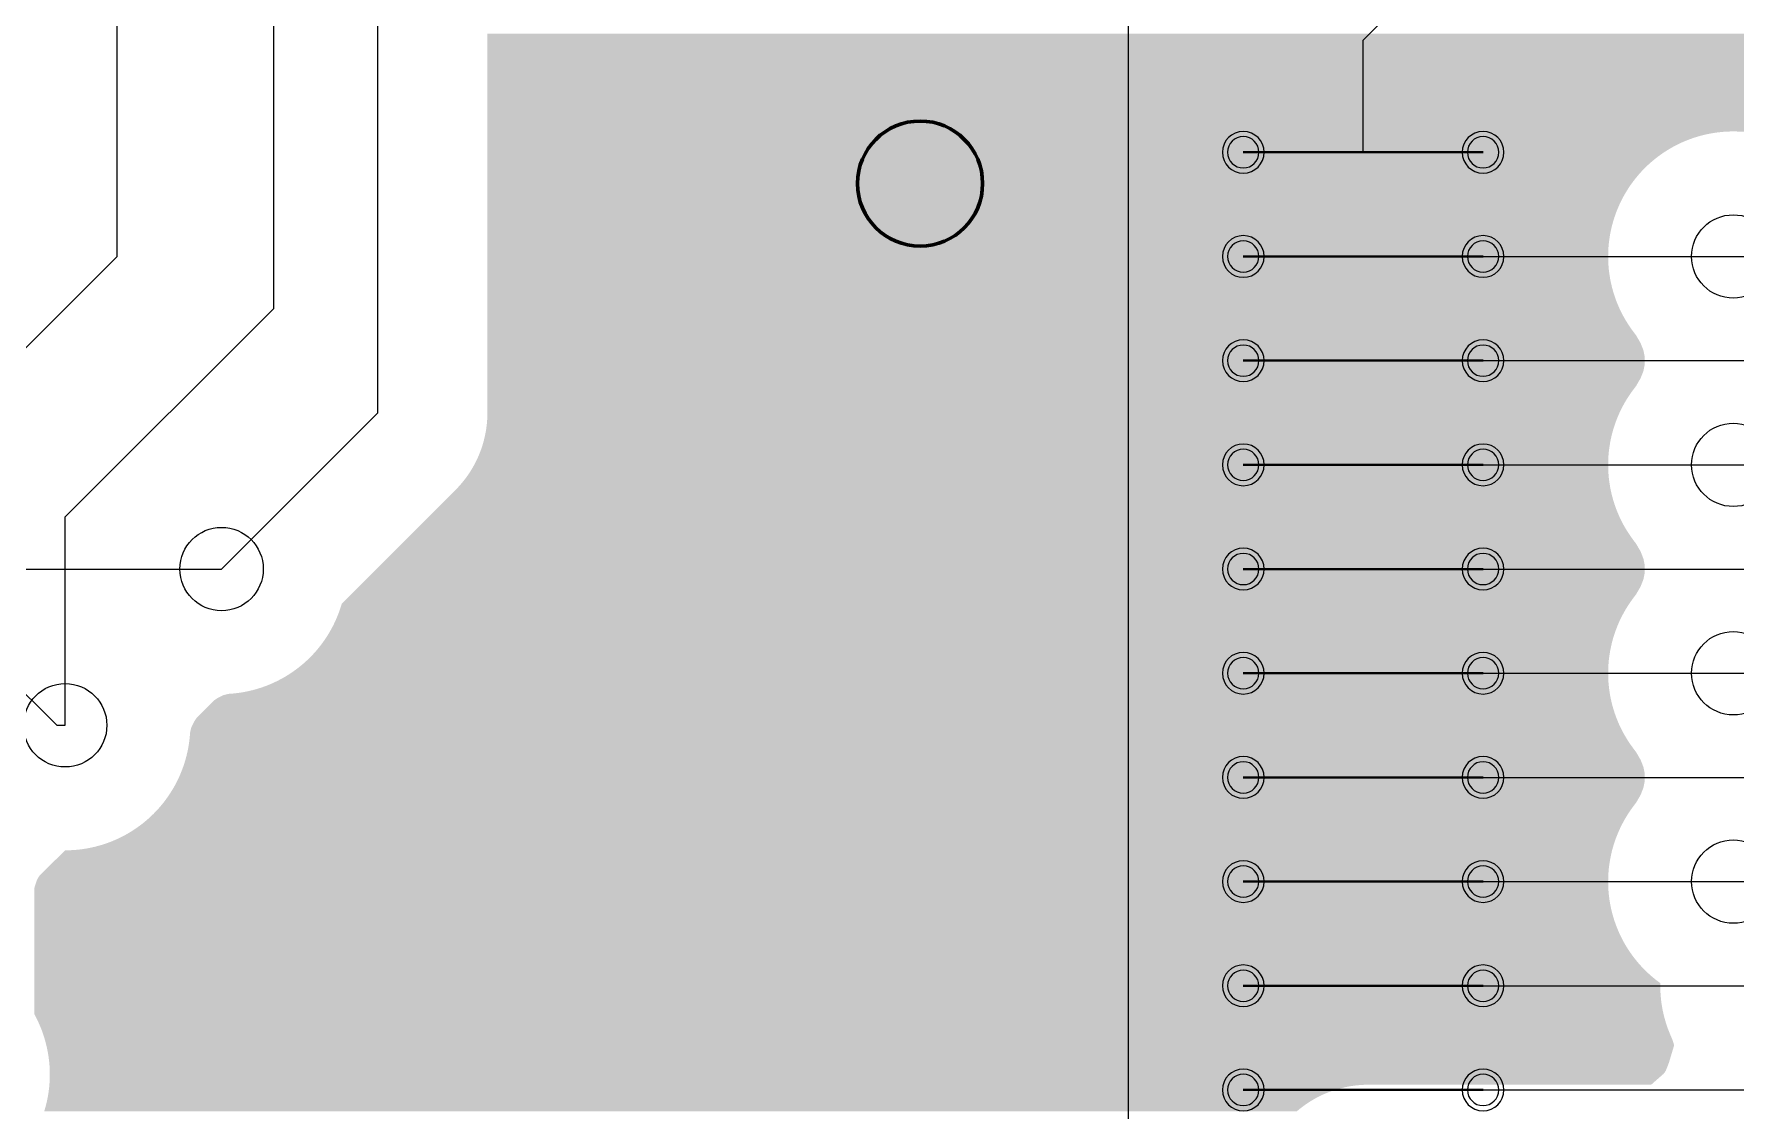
# Model space of a CAD drawing. Header units: millimetres. Extents: x 0 to 594, y 0 to 420.
# Drawn here: x 132.96 to 141.12, y 259.41 to 264.58 of the extents above; entities that cross this region are included whole.
import ezdxf

# ---------------------------------------------------------------- set-up
doc = ezdxf.new("R2010")
doc.units = ezdxf.units.MM
for name, pattern in [('K5LT32768', [0]), ('K5LT32773', [0]), ('K5LT32774', [0]), ('K5LT32776', [0]), ('K5LT32783', [0]), ('K5LT32784', [0]), ('K5LT32785', [0]), ('K5LT32796', [0]), ('K5LT32797', [0]), ('K5LT32799', [0]), ('K5LT32800', [0])]:
    doc.linetypes.add(name, pattern=pattern)

# ---------------------------------------------------------------- blocks, each defined once
blk = doc.blocks.new('U55')
at = {"color": 7, "linetype": 'K5LT32768', "lineweight": 18}
blk.add_circle((133.8616, 262.0149), 0.2, dxfattribs=at)
blk = doc.blocks.new('U56')
at = {"color": 7, "linetype": 'K5LT32768', "lineweight": 18}
blk.add_circle((133.1116, 261.2649), 0.2, dxfattribs=at)
blk = doc.blocks.new('U57')
at = {"color": 7, "linetype": 'K5LT32768', "lineweight": 18}
blk.add_circle((141.1116, 263.5149), 0.2, dxfattribs=at)
blk = doc.blocks.new('U58')
at = {"color": 7, "linetype": 'K5LT32768', "lineweight": 18}
blk.add_circle((141.1116, 262.5149), 0.2, dxfattribs=at)
blk = doc.blocks.new('U60')
at = {"color": 7, "linetype": 'K5LT32768', "lineweight": 18}
blk.add_circle((141.1116, 261.5149), 0.2, dxfattribs=at)
blk = doc.blocks.new('U63')
at = {"color": 7, "linetype": 'K5LT32768', "lineweight": 18}
blk.add_circle((141.1116, 260.5149), 0.2, dxfattribs=at)
blk = doc.blocks.new('U495')
at = {"color": 3, "linetype": 'K5LT32773', "lineweight": 18, "true_color": 0x00ff00}
blk.add_circle((133.8616, 262.0149), 0.2, dxfattribs=at)
blk = doc.blocks.new('U496')
at = {"color": 3, "linetype": 'K5LT32773', "lineweight": 18, "true_color": 0x00ff00}
blk.add_circle((133.1116, 261.2649), 0.2, dxfattribs=at)
blk = doc.blocks.new('U497')
at = {"color": 3, "linetype": 'K5LT32773', "lineweight": 18, "true_color": 0x00ff00}
blk.add_circle((141.1116, 263.5149), 0.2, dxfattribs=at)
blk = doc.blocks.new('U498')
at = {"color": 3, "linetype": 'K5LT32773', "lineweight": 18, "true_color": 0x00ff00}
blk.add_circle((141.1116, 262.5149), 0.2, dxfattribs=at)
blk = doc.blocks.new('U500')
at = {"color": 3, "linetype": 'K5LT32773', "lineweight": 18, "true_color": 0x00ff00}
blk.add_circle((141.1116, 261.5149), 0.2, dxfattribs=at)
blk = doc.blocks.new('U503')
at = {"color": 3, "linetype": 'K5LT32773', "lineweight": 18, "true_color": 0x00ff00}
blk.add_circle((141.1116, 260.5149), 0.2, dxfattribs=at)
blk = doc.blocks.new('U678')
at = {"color": 3, "linetype": 'K5LT32774', "lineweight": 18, "true_color": 0x00ff00}
for points in [[(138.6866, 259.5149, 1), (138.8366, 259.5149, 1)], [(139.8366, 259.5149, 1), (139.9866, 259.5149, 1)]]:
    blk.add_lwpolyline(points, format="xyb", close=True, dxfattribs=at)
at = {"color": 3, "linetype": 'K5LT32783', "lineweight": 30, "true_color": 0x00ff00}
blk.add_lwpolyline([(139.9116, 259.5149), (138.7616, 259.5149)], dxfattribs=at)
blk = doc.blocks.new('U679')
at = {"color": 3, "linetype": 'K5LT32774', "lineweight": 18, "true_color": 0x00ff00}
for points in [[(138.6866, 260.0149, 1), (138.8366, 260.0149, 1)], [(139.8366, 260.0149, 1), (139.9866, 260.0149, 1)]]:
    blk.add_lwpolyline(points, format="xyb", close=True, dxfattribs=at)
at = {"color": 3, "linetype": 'K5LT32783', "lineweight": 30, "true_color": 0x00ff00}
blk.add_lwpolyline([(139.9116, 260.0149), (138.7616, 260.0149)], dxfattribs=at)
blk = doc.blocks.new('U680')
at = {"color": 3, "linetype": 'K5LT32774', "lineweight": 18, "true_color": 0x00ff00}
for points in [[(138.6866, 260.5149, 1), (138.8366, 260.5149, 1)], [(139.8366, 260.5149, 1), (139.9866, 260.5149, 1)]]:
    blk.add_lwpolyline(points, format="xyb", close=True, dxfattribs=at)
at = {"color": 3, "linetype": 'K5LT32783', "lineweight": 30, "true_color": 0x00ff00}
blk.add_lwpolyline([(139.9116, 260.5149), (138.7616, 260.5149)], dxfattribs=at)
blk = doc.blocks.new('U681')
at = {"color": 3, "linetype": 'K5LT32774', "lineweight": 18, "true_color": 0x00ff00}
for points in [[(138.6866, 261.0149, 1), (138.8366, 261.0149, 1)], [(139.8366, 261.0149, 1), (139.9866, 261.0149, 1)]]:
    blk.add_lwpolyline(points, format="xyb", close=True, dxfattribs=at)
at = {"color": 3, "linetype": 'K5LT32783', "lineweight": 30, "true_color": 0x00ff00}
blk.add_lwpolyline([(139.9116, 261.0149), (138.7616, 261.0149)], dxfattribs=at)
blk = doc.blocks.new('U682')
at = {"color": 3, "linetype": 'K5LT32774', "lineweight": 18, "true_color": 0x00ff00}
for points in [[(138.6866, 261.5149, 1), (138.8366, 261.5149, 1)], [(139.8366, 261.5149, 1), (139.9866, 261.5149, 1)]]:
    blk.add_lwpolyline(points, format="xyb", close=True, dxfattribs=at)
at = {"color": 3, "linetype": 'K5LT32783', "lineweight": 30, "true_color": 0x00ff00}
blk.add_lwpolyline([(139.9116, 261.5149), (138.7616, 261.5149)], dxfattribs=at)
blk = doc.blocks.new('U683')
at = {"color": 3, "linetype": 'K5LT32774', "lineweight": 18, "true_color": 0x00ff00}
for points in [[(138.6866, 262.0149, 1), (138.8366, 262.0149, 1)], [(139.8366, 262.0149, 1), (139.9866, 262.0149, 1)]]:
    blk.add_lwpolyline(points, format="xyb", close=True, dxfattribs=at)
at = {"color": 3, "linetype": 'K5LT32783', "lineweight": 30, "true_color": 0x00ff00}
blk.add_lwpolyline([(139.9116, 262.0149), (138.7616, 262.0149)], dxfattribs=at)
blk = doc.blocks.new('U684')
at = {"color": 3, "linetype": 'K5LT32774', "lineweight": 18, "true_color": 0x00ff00}
for points in [[(138.6866, 262.5149, 1), (138.8366, 262.5149, 1)], [(139.8366, 262.5149, 1), (139.9866, 262.5149, 1)]]:
    blk.add_lwpolyline(points, format="xyb", close=True, dxfattribs=at)
at = {"color": 3, "linetype": 'K5LT32783', "lineweight": 30, "true_color": 0x00ff00}
blk.add_lwpolyline([(139.9116, 262.5149), (138.7616, 262.5149)], dxfattribs=at)
blk = doc.blocks.new('U685')
at = {"color": 3, "linetype": 'K5LT32774', "lineweight": 18, "true_color": 0x00ff00}
for points in [[(138.6866, 263.0149, 1), (138.8366, 263.0149, 1)], [(139.8366, 263.0149, 1), (139.9866, 263.0149, 1)]]:
    blk.add_lwpolyline(points, format="xyb", close=True, dxfattribs=at)
at = {"color": 3, "linetype": 'K5LT32783', "lineweight": 30, "true_color": 0x00ff00}
blk.add_lwpolyline([(139.9116, 263.0149), (138.7616, 263.0149)], dxfattribs=at)
blk = doc.blocks.new('U686')
at = {"color": 3, "linetype": 'K5LT32774', "lineweight": 18, "true_color": 0x00ff00}
for points in [[(138.6866, 263.5149, 1), (138.8366, 263.5149, 1)], [(139.8366, 263.5149, 1), (139.9866, 263.5149, 1)]]:
    blk.add_lwpolyline(points, format="xyb", close=True, dxfattribs=at)
at = {"color": 3, "linetype": 'K5LT32783', "lineweight": 30, "true_color": 0x00ff00}
blk.add_lwpolyline([(139.9116, 263.5149), (138.7616, 263.5149)], dxfattribs=at)
blk = doc.blocks.new('U687')
at = {"color": 3, "linetype": 'K5LT32774', "lineweight": 18, "true_color": 0x00ff00}
for points in [[(138.6866, 264.0149, 1), (138.8366, 264.0149, 1)], [(139.8366, 264.0149, 1), (139.9866, 264.0149, 1)]]:
    blk.add_lwpolyline(points, format="xyb", close=True, dxfattribs=at)
at = {"color": 3, "linetype": 'K5LT32783', "lineweight": 30, "true_color": 0x00ff00}
blk.add_lwpolyline([(139.9116, 264.0149), (138.7616, 264.0149)], dxfattribs=at)
blk = doc.blocks.new('U1202')
at = {"color": 1, "linetype": 'K5LT32800', "lineweight": 20, "true_color": 0xff0000}
for points in [[(138.6616, 259.5149, 1), (138.8616, 259.5149, 1)], [(139.8116, 259.5149, 1), (140.0116, 259.5149, 1)]]:
    blk.add_lwpolyline(points, format="xyb", close=True, dxfattribs=at)
at = {"color": 1, "linetype": 'K5LT32799', "lineweight": 40, "true_color": 0xff0000}
blk.add_lwpolyline([(139.9116, 259.5149), (138.7616, 259.5149)], dxfattribs=at)
blk = doc.blocks.new('U1203')
at = {"color": 1, "linetype": 'K5LT32800', "lineweight": 20, "true_color": 0xff0000}
for points in [[(138.6616, 260.0149, 1), (138.8616, 260.0149, 1)], [(139.8116, 260.0149, 1), (140.0116, 260.0149, 1)]]:
    blk.add_lwpolyline(points, format="xyb", close=True, dxfattribs=at)
at = {"color": 1, "linetype": 'K5LT32799', "lineweight": 40, "true_color": 0xff0000}
blk.add_lwpolyline([(139.9116, 260.0149), (138.7616, 260.0149)], dxfattribs=at)
blk = doc.blocks.new('U1204')
at = {"color": 1, "linetype": 'K5LT32800', "lineweight": 20, "true_color": 0xff0000}
for points in [[(138.6616, 260.5149, 1), (138.8616, 260.5149, 1)], [(139.8116, 260.5149, 1), (140.0116, 260.5149, 1)]]:
    blk.add_lwpolyline(points, format="xyb", close=True, dxfattribs=at)
at = {"color": 1, "linetype": 'K5LT32799', "lineweight": 40, "true_color": 0xff0000}
blk.add_lwpolyline([(139.9116, 260.5149), (138.7616, 260.5149)], dxfattribs=at)
blk = doc.blocks.new('U1205')
at = {"color": 1, "linetype": 'K5LT32800', "lineweight": 20, "true_color": 0xff0000}
for points in [[(138.6616, 261.0149, 1), (138.8616, 261.0149, 1)], [(139.8116, 261.0149, 1), (140.0116, 261.0149, 1)]]:
    blk.add_lwpolyline(points, format="xyb", close=True, dxfattribs=at)
at = {"color": 1, "linetype": 'K5LT32799', "lineweight": 40, "true_color": 0xff0000}
blk.add_lwpolyline([(139.9116, 261.0149), (138.7616, 261.0149)], dxfattribs=at)
blk = doc.blocks.new('U1206')
at = {"color": 1, "linetype": 'K5LT32800', "lineweight": 20, "true_color": 0xff0000}
for points in [[(138.6616, 261.5149, 1), (138.8616, 261.5149, 1)], [(139.8116, 261.5149, 1), (140.0116, 261.5149, 1)]]:
    blk.add_lwpolyline(points, format="xyb", close=True, dxfattribs=at)
at = {"color": 1, "linetype": 'K5LT32799', "lineweight": 40, "true_color": 0xff0000}
blk.add_lwpolyline([(139.9116, 261.5149), (138.7616, 261.5149)], dxfattribs=at)
blk = doc.blocks.new('U1207')
at = {"color": 1, "linetype": 'K5LT32800', "lineweight": 20, "true_color": 0xff0000}
for points in [[(138.6616, 262.0149, 1), (138.8616, 262.0149, 1)], [(139.8116, 262.0149, 1), (140.0116, 262.0149, 1)]]:
    blk.add_lwpolyline(points, format="xyb", close=True, dxfattribs=at)
at = {"color": 1, "linetype": 'K5LT32799', "lineweight": 40, "true_color": 0xff0000}
blk.add_lwpolyline([(139.9116, 262.0149), (138.7616, 262.0149)], dxfattribs=at)
blk = doc.blocks.new('U1208')
at = {"color": 1, "linetype": 'K5LT32800', "lineweight": 20, "true_color": 0xff0000}
for points in [[(138.6616, 262.5149, 1), (138.8616, 262.5149, 1)], [(139.8116, 262.5149, 1), (140.0116, 262.5149, 1)]]:
    blk.add_lwpolyline(points, format="xyb", close=True, dxfattribs=at)
at = {"color": 1, "linetype": 'K5LT32799', "lineweight": 40, "true_color": 0xff0000}
blk.add_lwpolyline([(139.9116, 262.5149), (138.7616, 262.5149)], dxfattribs=at)
blk = doc.blocks.new('U1209')
at = {"color": 1, "linetype": 'K5LT32800', "lineweight": 20, "true_color": 0xff0000}
for points in [[(138.6616, 263.0149, 1), (138.8616, 263.0149, 1)], [(139.8116, 263.0149, 1), (140.0116, 263.0149, 1)]]:
    blk.add_lwpolyline(points, format="xyb", close=True, dxfattribs=at)
at = {"color": 1, "linetype": 'K5LT32799', "lineweight": 40, "true_color": 0xff0000}
blk.add_lwpolyline([(139.9116, 263.0149), (138.7616, 263.0149)], dxfattribs=at)
blk = doc.blocks.new('U1210')
at = {"color": 1, "linetype": 'K5LT32800', "lineweight": 20, "true_color": 0xff0000}
for points in [[(138.6616, 263.5149, 1), (138.8616, 263.5149, 1)], [(139.8116, 263.5149, 1), (140.0116, 263.5149, 1)]]:
    blk.add_lwpolyline(points, format="xyb", close=True, dxfattribs=at)
at = {"color": 1, "linetype": 'K5LT32799', "lineweight": 40, "true_color": 0xff0000}
blk.add_lwpolyline([(139.9116, 263.5149), (138.7616, 263.5149)], dxfattribs=at)
blk = doc.blocks.new('U1211')
at = {"color": 1, "linetype": 'K5LT32800', "lineweight": 20, "true_color": 0xff0000}
for points in [[(138.6616, 264.0149, 1), (138.8616, 264.0149, 1)], [(139.8116, 264.0149, 1), (140.0116, 264.0149, 1)]]:
    blk.add_lwpolyline(points, format="xyb", close=True, dxfattribs=at)
at = {"color": 1, "linetype": 'K5LT32799', "lineweight": 40, "true_color": 0xff0000}
blk.add_lwpolyline([(139.9116, 264.0149), (138.7616, 264.0149)], dxfattribs=at)

msp = doc.modelspace()

# ---------------------------------------------------------------- hatches: boundary and pattern name
for points in [[(135.1367, 264.5809), (135.1367, 264.5843), (157.3612, 264.5843), (157.3871, 264.5809)], [(135.1367, 264.5782), (135.1367, 264.5809), (157.3871, 264.5809), (157.4132, 264.5782)], [(135.1367, 264.5763), (135.1367, 264.5782), (157.4132, 264.5782), (157.4393, 264.5763)], [(135.1367, 264.5752), (135.1367, 264.5763), (157.4393, 264.5763), (157.4654, 264.5752)], [(135.1367, 264.5748), (135.1367, 264.5752), (157.4654, 264.5752), (157.4916, 264.5748)], [(135.1367, 264.265), (135.1367, 264.5748), (203.6789, 264.5748), (203.3691, 264.265)], [(135.1367, 264.2646), (135.1367, 264.265), (164.3116, 264.265), (164.288, 264.2646)], [(135.1367, 264.2635), (135.1367, 264.2646), (164.288, 264.2646), (164.2645, 264.2635)], [(135.1367, 264.2617), (135.1367, 264.2635), (164.2645, 264.2635), (164.241, 264.2617)], [(135.1367, 264.2591), (135.1367, 264.2617), (164.241, 264.2617), (164.2176, 264.2591)], [(135.1367, 264.2558), (135.1367, 264.2591), (164.2176, 264.2591), (164.1943, 264.2558)], [(135.1367, 264.2517), (135.1367, 264.2558), (164.1943, 264.2558), (164.171, 264.2517)], [(135.1367, 264.2469), (135.1367, 264.2517), (164.171, 264.2517), (164.148, 264.2469)], [(135.1367, 264.2414), (135.1367, 264.2469), (164.148, 264.2469), (164.1251, 264.2414)], [(135.1367, 264.2352), (135.1367, 264.2414), (164.1251, 264.2414), (164.1023, 264.2352)], [(135.1367, 264.2283), (135.1367, 264.2352), (164.1023, 264.2352), (164.0798, 264.2283)], [(135.1367, 264.2206), (135.1367, 264.2283), (164.0798, 264.2283), (164.0575, 264.2206)], [(135.1367, 264.2123), (135.1367, 264.2206), (164.0575, 264.2206), (164.0355, 264.2123)], [(135.1367, 264.2033), (135.1367, 264.2123), (164.0355, 264.2123), (164.0137, 264.2033)], [(135.1367, 264.1936), (135.1367, 264.2033), (164.0137, 264.2033), (163.9922, 264.1936)], [(135.1367, 264.1832), (135.1367, 264.1936), (163.9922, 264.1936), (163.9711, 264.1832)], [(135.1367, 264.1722), (135.1367, 264.1832), (163.9711, 264.1832), (163.9502, 264.1722)], [(135.1367, 264.1605), (135.1367, 264.1722), (163.9502, 264.1722), (163.9298, 264.1605)], [(135.1367, 264.1482), (135.1367, 264.1605), (163.9298, 264.1605), (163.9097, 264.1482)], [(135.1367, 264.1353), (135.1367, 264.1482), (163.9097, 264.1482), (163.89, 264.1353)], [(135.1367, 264.1217), (135.1367, 264.1353), (163.89, 264.1353), (163.8707, 264.1217)], [(135.1367, 264.115), (135.1367, 264.1217), (163.8707, 264.1217), (163.8618, 264.115)], [(135.1367, 264.1146), (135.1367, 264.115), (141.1116, 264.115), (141.0902, 264.1146)], [(135.1367, 264.1135), (135.1367, 264.1146), (141.0902, 264.1146), (141.0688, 264.1135)], [(135.1367, 264.1115), (135.1367, 264.1135), (141.0688, 264.1135), (141.0475, 264.1115)], [(135.1367, 264.1089), (135.1367, 264.1115), (141.0475, 264.1115), (141.0262, 264.1089)], [(135.1367, 264.1055), (135.1367, 264.1089), (141.0262, 264.1089), (141.005, 264.1055)], [(135.1367, 264.1013), (135.1367, 264.1055), (141.005, 264.1055), (140.984, 264.1013)], [(135.1367, 264.0963), (135.1367, 264.1013), (140.984, 264.1013), (140.9632, 264.0963)], [(135.1367, 264.0907), (135.1367, 264.0963), (140.9632, 264.0963), (140.9425, 264.0907)], [(135.1367, 264.0843), (135.1367, 264.0907), (140.9425, 264.0907), (140.9221, 264.0843)], [(135.1367, 264.0772), (135.1367, 264.0843), (140.9221, 264.0843), (140.9019, 264.0772)], [(135.1367, 264.0693), (135.1367, 264.0772), (140.9019, 264.0772), (140.8819, 264.0693)], [(135.1367, 264.0608), (135.1367, 264.0693), (140.8819, 264.0693), (140.8623, 264.0608)], [(135.1367, 264.0515), (135.1367, 264.0608), (140.8623, 264.0608), (140.843, 264.0515)], [(135.1367, 264.0416), (135.1367, 264.0515), (140.843, 264.0515), (140.824, 264.0416)], [(141.133, 264.1146), (141.1116, 264.115), (163.8618, 264.115), (163.8613, 264.1146)], [(135.1367, 264.031), (135.1367, 264.0416), (140.824, 264.0416), (140.8054, 264.031)], [(135.1367, 264.0197), (135.1367, 264.031), (140.8054, 264.031), (140.7872, 264.0197)], [(135.1367, 264.0078), (135.1367, 264.0197), (140.7872, 264.0197), (140.7694, 264.0078)], [(135.1367, 263.9953), (135.1367, 264.0078), (140.7694, 264.0078), (140.752, 263.9953)], [(135.1367, 263.9822), (135.1367, 263.9953), (140.752, 263.9953), (140.7351, 263.9822)], [(135.1367, 263.9684), (135.1367, 263.9822), (140.7351, 263.9822), (140.7186, 263.9684)], [(135.1367, 263.9541), (135.1367, 263.9684), (140.7186, 263.9684), (140.7027, 263.9541)], [(135.1367, 263.9392), (135.1367, 263.9541), (140.7027, 263.9541), (140.6873, 263.9392)], [(135.1367, 263.9238), (135.1367, 263.9392), (140.6873, 263.9392), (140.6724, 263.9238)], [(135.1367, 263.9079), (135.1367, 263.9238), (140.6724, 263.9238), (140.6581, 263.9079)], [(135.1367, 263.8914), (135.1367, 263.9079), (140.6581, 263.9079), (140.6443, 263.8914)], [(135.1367, 263.8745), (135.1367, 263.8914), (140.6443, 263.8914), (140.6312, 263.8745)], [(135.1367, 263.8572), (135.1367, 263.8745), (140.6312, 263.8745), (140.6187, 263.8572)], [(135.1367, 263.8393), (135.1367, 263.8572), (140.6187, 263.8572), (140.6068, 263.8393)], [(135.1367, 263.8211), (135.1367, 263.8393), (140.6068, 263.8393), (140.5955, 263.8211)], [(135.1367, 263.8025), (135.1367, 263.8211), (140.5955, 263.8211), (140.5849, 263.8025)], [(135.1367, 263.7835), (135.1367, 263.8025), (140.5849, 263.8025), (140.575, 263.7835)], [(135.1367, 263.7642), (135.1367, 263.7835), (140.575, 263.7835), (140.5657, 263.7642)], [(135.1367, 263.7445), (135.1367, 263.7642), (140.5657, 263.7642), (140.5572, 263.7445)], [(135.1367, 263.7246), (135.1367, 263.7445), (140.5572, 263.7445), (140.5493, 263.7246)], [(135.1367, 263.7044), (135.1367, 263.7246), (140.5493, 263.7246), (140.5422, 263.7044)], [(135.1367, 263.684), (135.1367, 263.7044), (140.5422, 263.7044), (140.5358, 263.684)], [(135.1367, 263.6633), (135.1367, 263.684), (140.5358, 263.684), (140.5301, 263.6633)], [(135.1367, 263.6425), (135.1367, 263.6633), (140.5301, 263.6633), (140.5252, 263.6425)], [(135.1367, 263.6214), (135.1367, 263.6425), (140.5252, 263.6425), (140.521, 263.6214)], [(135.1367, 263.6003), (135.1367, 263.6214), (140.521, 263.6214), (140.5176, 263.6003)], [(135.1367, 263.5791), (135.1367, 263.6003), (140.5176, 263.6003), (140.5149, 263.5791)], [(135.1367, 263.5577), (135.1367, 263.5791), (140.5149, 263.5791), (140.513, 263.5577)], [(135.1367, 263.5363), (135.1367, 263.5577), (140.513, 263.5577), (140.5119, 263.5363)], [(135.1367, 263.5149), (135.1367, 263.5363), (140.5119, 263.5363), (140.5115, 263.5149)], [(135.1367, 263.4935), (135.1367, 263.5149), (140.5115, 263.5149), (140.5119, 263.4935)], [(135.1367, 263.4721), (135.1367, 263.4935), (140.5119, 263.4935), (140.513, 263.4721)], [(135.1367, 263.4507), (135.1367, 263.4721), (140.513, 263.4721), (140.5149, 263.4507)], [(135.1367, 263.4295), (135.1367, 263.4507), (140.5149, 263.4507), (140.5176, 263.4295)], [(135.1367, 263.4084), (135.1367, 263.4295), (140.5176, 263.4295), (140.521, 263.4084)], [(135.1367, 263.3873), (135.1367, 263.4084), (140.521, 263.4084), (140.5252, 263.3873)], [(135.1367, 263.3665), (135.1367, 263.3873), (140.5252, 263.3873), (140.5301, 263.3665)], [(135.1367, 263.3458), (135.1367, 263.3665), (140.5301, 263.3665), (140.5358, 263.3458)], [(135.1367, 263.3254), (135.1367, 263.3458), (140.5358, 263.3458), (140.5422, 263.3254)], [(135.1367, 263.3052), (135.1367, 263.3254), (140.5422, 263.3254), (140.5493, 263.3052)], [(135.1367, 263.2853), (135.1367, 263.3052), (140.5493, 263.3052), (140.5572, 263.2853)], [(135.1367, 263.2656), (135.1367, 263.2853), (140.5572, 263.2853), (140.5657, 263.2656)], [(135.1367, 263.2463), (135.1367, 263.2656), (140.5657, 263.2656), (140.575, 263.2463)], [(135.1367, 263.2273), (135.1367, 263.2463), (140.575, 263.2463), (140.5849, 263.2273)], [(135.1367, 263.2087), (135.1367, 263.2273), (140.5849, 263.2273), (140.5955, 263.2087)], [(135.1367, 263.1905), (135.1367, 263.2087), (140.5955, 263.2087), (140.6068, 263.1905)], [(135.1367, 263.1727), (135.1367, 263.1905), (140.6068, 263.1905), (140.6187, 263.1727)], [(135.1367, 263.1553), (135.1367, 263.1727), (140.6187, 263.1727), (140.6312, 263.1553)], [(135.1367, 263.1535), (135.1367, 263.1553), (140.6312, 263.1553), (140.6325, 263.1535)], [(135.1367, 263.1364), (135.1367, 263.1535), (140.6325, 263.1535), (140.6455, 263.1364)], [(135.1367, 263.0994), (135.1367, 263.1364), (140.6455, 263.1364), (140.667, 263.0994)], [(135.1367, 263.0648), (135.1367, 263.0994), (140.667, 263.0994), (140.6806, 263.0648)], [(135.1367, 263.0314), (135.1367, 263.0648), (140.6806, 263.0648), (140.6873, 263.0314)], [(135.1367, 262.9984), (135.1367, 263.0314), (140.6873, 263.0314), (140.6873, 262.9984)], [(135.1367, 262.965), (135.1367, 262.9984), (140.6873, 262.9984), (140.6806, 262.965)], [(135.1367, 262.9304), (135.1367, 262.965), (140.6806, 262.965), (140.667, 262.9304)], [(135.1367, 262.8934), (135.1367, 262.9304), (140.667, 262.9304), (140.6455, 262.8934)], [(135.1367, 262.8762), (135.1367, 262.8934), (140.6455, 262.8934), (140.6325, 262.8762)], [(135.1367, 262.8745), (135.1367, 262.8762), (140.6325, 262.8762), (140.6312, 262.8745)], [(135.1367, 262.8571), (135.1367, 262.8745), (140.6312, 262.8745), (140.6187, 262.8571)], [(135.1367, 262.8393), (135.1367, 262.8571), (140.6187, 262.8571), (140.6068, 262.8393)], [(135.1367, 262.8211), (135.1367, 262.8393), (140.6068, 262.8393), (140.5955, 262.8211)], [(135.1352, 262.7257), (135.1363, 262.7445), (140.5572, 262.7445), (140.5498, 262.7257)], [(135.1363, 262.7453), (135.1367, 262.7642), (140.5657, 262.7642), (140.5576, 262.7453)], [(135.1363, 262.7445), (135.1363, 262.7453), (140.5576, 262.7453), (140.5572, 262.7445)], [(135.1367, 262.8025), (135.1367, 262.8211), (140.5955, 262.8211), (140.5849, 262.8025)], [(135.1367, 262.7835), (135.1367, 262.8025), (140.5849, 262.8025), (140.575, 262.7835)], [(135.1367, 262.7649), (135.1367, 262.7835), (140.575, 262.7835), (140.5661, 262.7649)], [(135.1367, 262.7642), (135.1367, 262.7649), (140.5661, 262.7649), (140.5657, 262.7642)], [(135.1235, 262.6481), (135.1267, 262.6633), (140.5301, 262.6633), (140.5265, 262.6481)], [(135.1267, 262.6633), (135.1275, 262.6673), (140.5312, 262.6673), (140.5301, 262.6633)], [(135.1275, 262.6673), (135.1304, 262.684), (140.5358, 262.684), (140.5312, 262.6673)], [(135.1304, 262.684), (135.1308, 262.6866), (140.5366, 262.6866), (140.5358, 262.684)], [(135.1308, 262.6866), (135.1332, 262.7044), (140.5422, 262.7044), (140.5366, 262.6866)], [(135.1332, 262.7044), (135.1334, 262.7061), (140.5428, 262.7061), (140.5422, 262.7044)], [(135.1334, 262.7061), (135.1351, 262.7246), (140.5493, 262.7246), (140.5428, 262.7061)], [(135.1351, 262.7246), (135.1352, 262.7257), (140.5498, 262.7257), (140.5493, 262.7246)], [(135.1004, 262.5731), (135.1026, 262.5791), (140.5149, 262.5791), (140.5144, 262.5731)], [(135.1026, 262.5791), (135.1072, 262.5915), (140.5165, 262.5915), (140.5149, 262.5791)], [(135.1072, 262.5915), (135.1102, 262.6003), (140.5176, 262.6003), (140.5165, 262.5915)], [(135.1102, 262.6003), (135.1134, 262.6101), (140.5192, 262.6101), (140.5176, 262.6003)], [(135.1134, 262.6101), (135.1166, 262.6214), (140.521, 262.6214), (140.5192, 262.6101)], [(135.1166, 262.6214), (135.1188, 262.629), (140.5225, 262.629), (140.521, 262.6214)], [(135.1188, 262.629), (135.1221, 262.6425), (140.5252, 262.6425), (140.5225, 262.629)], [(135.1221, 262.6425), (135.1235, 262.6481), (140.5265, 262.6481), (140.5252, 262.6425)], [(135.061, 262.4935), (135.0663, 262.5024), (140.5118, 262.5024), (140.5119, 262.4935)], [(135.0663, 262.5024), (135.0733, 262.5149), (140.5115, 262.5149), (140.5118, 262.5024)], [(135.0733, 262.5149), (135.0758, 262.5195), (140.5116, 262.5195), (140.5115, 262.5149)], [(135.0758, 262.5195), (135.0843, 262.5363), (140.5119, 262.5363), (140.5116, 262.5195)], [(135.0843, 262.5363), (135.0847, 262.5371), (140.512, 262.5371), (140.5119, 262.5363)], [(135.0847, 262.5371), (135.0929, 262.5549), (140.5129, 262.5549), (140.512, 262.5371)], [(135.0929, 262.5549), (135.0941, 262.5577), (140.513, 262.5577), (140.5129, 262.5549)], [(135.0941, 262.5577), (135.1004, 262.5731), (140.5144, 262.5731), (140.513, 262.5577)], [(134.9971, 262.4084), (135.0096, 262.4224), (140.5188, 262.4224), (140.521, 262.4084)], [(135.0096, 262.4224), (135.0155, 262.4295), (140.5176, 262.4295), (140.5188, 262.4224)], [(135.0155, 262.4295), (135.0221, 262.4375), (140.5166, 262.4375), (140.5176, 262.4295)], [(135.0221, 262.4375), (135.0323, 262.4507), (140.5149, 262.4507), (140.5166, 262.4375)], [(135.0323, 262.4507), (135.0341, 262.4531), (140.5147, 262.4531), (140.5149, 262.4507)], [(135.0341, 262.4531), (135.0455, 262.4691), (140.5133, 262.4691), (140.5147, 262.4531)], [(135.0455, 262.4691), (135.0475, 262.4721), (140.513, 262.4721), (140.5133, 262.4691)], [(135.0475, 262.4721), (135.0562, 262.4855), (140.5123, 262.4855), (140.513, 262.4721)], [(135.0562, 262.4855), (135.061, 262.4935), (140.5119, 262.4935), (140.5123, 262.4855)], [(134.9147, 262.3254), (134.9351, 262.3458), (140.5358, 262.3458), (140.5422, 262.3254)], [(134.9351, 262.3458), (134.9558, 262.3665), (140.5301, 262.3665), (140.5358, 262.3458)], [(134.9558, 262.3665), (134.9766, 262.3873), (140.5252, 262.3873), (140.5301, 262.3665)], [(134.9766, 262.3873), (134.9829, 262.3936), (140.524, 262.3936), (140.5252, 262.3873)], [(134.9829, 262.3936), (134.9965, 262.4078), (140.5211, 262.4078), (140.524, 262.3936)], [(134.9965, 262.4078), (134.9971, 262.4084), (140.521, 262.4084), (140.5211, 262.4078)], [(134.8356, 262.2463), (134.8549, 262.2656), (140.5657, 262.2656), (140.575, 262.2463)], [(134.8549, 262.2656), (134.8746, 262.2853), (140.5572, 262.2853), (140.5657, 262.2656)], [(134.8746, 262.2853), (134.8945, 262.3052), (140.5493, 262.3052), (140.5572, 262.2853)], [(134.8945, 262.3052), (134.9147, 262.3254), (140.5422, 262.3254), (140.5493, 262.3052)], [(134.7446, 262.1553), (134.762, 262.1727), (140.6187, 262.1727), (140.6312, 262.1553)], [(134.762, 262.1727), (134.7798, 262.1905), (140.6068, 262.1905), (140.6187, 262.1727)], [(134.7798, 262.1905), (134.798, 262.2087), (140.5955, 262.2087), (140.6068, 262.1905)], [(134.798, 262.2087), (134.8166, 262.2273), (140.5849, 262.2273), (140.5955, 262.2087)], [(134.8166, 262.2273), (134.8356, 262.2463), (140.575, 262.2463), (140.5849, 262.2273)], [(134.6541, 262.0648), (134.6887, 262.0994), (140.667, 262.0994), (140.6806, 262.0648)], [(134.6887, 262.0994), (134.7257, 262.1364), (140.6455, 262.1364), (140.667, 262.0994)], [(134.7257, 262.1364), (134.7428, 262.1535), (140.6325, 262.1535), (140.6455, 262.1364)], [(134.7428, 262.1535), (134.7446, 262.1553), (140.6312, 262.1553), (140.6325, 262.1535)], [(134.5877, 261.9984), (134.6207, 262.0314), (140.6873, 262.0314), (140.6873, 261.9984)], [(134.6207, 262.0314), (134.6541, 262.0648), (140.6806, 262.0648), (140.6873, 262.0314)], [(134.4826, 261.8934), (134.5196, 261.9304), (140.667, 261.9304), (140.6455, 261.8934)], [(134.5196, 261.9304), (134.5542, 261.965), (140.6806, 261.965), (140.667, 261.9304)], [(134.5542, 261.965), (134.5877, 261.9984), (140.6873, 261.9984), (140.6806, 261.965)], [(134.4354, 261.8393), (134.4374, 261.8458), (140.6112, 261.8458), (140.6068, 261.8393)], [(134.4374, 261.8458), (134.4382, 261.849), (140.6133, 261.849), (140.6112, 261.8458)], [(134.4382, 261.849), (134.4463, 261.8571), (140.6187, 261.8571), (140.6133, 261.849)], [(134.4463, 261.8571), (134.4637, 261.8745), (140.6312, 261.8745), (140.6187, 261.8571)], [(134.4637, 261.8745), (134.4654, 261.8762), (140.6325, 261.8762), (140.6312, 261.8745)], [(134.4654, 261.8762), (134.4826, 261.8934), (140.6455, 261.8934), (140.6325, 261.8762)], [(134.3982, 261.7463), (134.4068, 261.7642), (140.5657, 261.7642), (140.558, 261.7463)], [(134.4068, 261.7642), (134.4075, 261.7656), (140.5664, 261.7656), (140.5657, 261.7642)], [(134.4075, 261.7656), (134.4152, 261.7835), (140.575, 261.7835), (140.5664, 261.7656)], [(134.4152, 261.7835), (134.416, 261.7853), (140.576, 261.7853), (140.575, 261.7835)], [(134.416, 261.7853), (134.4228, 261.8025), (140.5849, 261.8025), (140.576, 261.7853)], [(134.4228, 261.8025), (134.4239, 261.8052), (140.5865, 261.8052), (140.5849, 261.8025)], [(134.4239, 261.8052), (134.4295, 261.8211), (140.5955, 261.8211), (140.5865, 261.8052)], [(134.4295, 261.8211), (134.431, 261.8254), (140.5982, 261.8254), (140.5955, 261.8211)], [(134.431, 261.8254), (134.4354, 261.8393), (140.6068, 261.8393), (140.5982, 261.8254)], [(134.3545, 261.6727), (134.3621, 261.684), (140.5358, 261.684), (140.5327, 261.6727)], [(134.3621, 261.684), (134.3664, 261.6905), (140.5379, 261.6905), (140.5358, 261.684)], [(134.3664, 261.6905), (134.3751, 261.7044), (140.5422, 261.7044), (140.5379, 261.6905)], [(134.3751, 261.7044), (134.3777, 261.7087), (140.5437, 261.7087), (140.5422, 261.7044)], [(134.3777, 261.7087), (134.3868, 261.7246), (140.5493, 261.7246), (140.5437, 261.7087)], [(134.3868, 261.7246), (134.3883, 261.7273), (140.5504, 261.7273), (140.5493, 261.7246)], [(134.3883, 261.7273), (134.3973, 261.7445), (140.5572, 261.7445), (140.5504, 261.7273)], [(134.3973, 261.7445), (134.3982, 261.7463), (140.558, 261.7463), (140.5572, 261.7445)], [(134.2859, 261.5906), (134.2953, 261.6003), (140.5176, 261.6003), (140.5164, 261.5906)], [(134.2953, 261.6003), (134.3008, 261.606), (140.5185, 261.606), (140.5176, 261.6003)], [(134.3008, 261.606), (134.3147, 261.6214), (140.521, 261.6214), (140.5185, 261.606)], [(134.3147, 261.6214), (134.3151, 261.6219), (140.5211, 261.6219), (140.521, 261.6214)], [(134.3151, 261.6219), (134.3289, 261.6384), (140.5244, 261.6384), (140.5211, 261.6219)], [(134.3289, 261.6384), (134.3321, 261.6425), (140.5252, 261.6425), (140.5244, 261.6384)], [(134.3321, 261.6425), (134.342, 261.6553), (140.5282, 261.6553), (140.5252, 261.6425)], [(134.342, 261.6553), (134.3478, 261.6633), (140.5301, 261.6633), (140.5282, 261.6553)], [(134.3478, 261.6633), (134.3545, 261.6727), (140.5327, 261.6727), (140.5301, 261.6633)], [(134.1932, 261.5149), (134.2038, 261.522), (140.5117, 261.522), (140.5115, 261.5149)], [(134.2038, 261.522), (134.2212, 261.5345), (140.5119, 261.5345), (140.5117, 261.522)], [(134.2212, 261.5345), (134.2235, 261.5363), (140.5119, 261.5363), (140.5119, 261.5345)], [(134.2235, 261.5363), (134.2381, 261.5476), (140.5125, 261.5476), (140.5119, 261.5363)], [(134.2381, 261.5476), (134.2502, 261.5577), (140.513, 261.5577), (140.5125, 261.5476)], [(134.2502, 261.5577), (134.2546, 261.5614), (140.5134, 261.5614), (140.513, 261.5577)], [(134.2546, 261.5614), (134.2705, 261.5757), (140.5146, 261.5757), (140.5134, 261.5614)], [(134.2705, 261.5757), (134.2739, 261.579), (140.5149, 261.579), (140.5146, 261.5757)], [(134.2739, 261.579), (134.2859, 261.5906), (140.5164, 261.5906), (140.5149, 261.579)], [(134.01, 261.4335), (134.0307, 261.4391), (140.5164, 261.4391), (140.5171, 261.4335)], [(134.0307, 261.4391), (134.0511, 261.4455), (140.5156, 261.4455), (140.5164, 261.4391)], [(134.0511, 261.4455), (134.0659, 261.4507), (140.5149, 261.4507), (140.5156, 261.4455)], [(134.0659, 261.4507), (134.0713, 261.4526), (140.5148, 261.4526), (140.5149, 261.4507)], [(134.0713, 261.4526), (134.0913, 261.4605), (140.5141, 261.4605), (140.5148, 261.4526)], [(134.0913, 261.4605), (134.1109, 261.469), (140.5133, 261.469), (140.5141, 261.4605)], [(134.1109, 261.469), (134.1174, 261.4721), (140.513, 261.4721), (140.5133, 261.469)], [(134.1174, 261.4721), (134.1302, 261.4783), (140.5127, 261.4783), (140.513, 261.4721)], [(134.1302, 261.4783), (134.1492, 261.4882), (140.5122, 261.4882), (140.5127, 261.4783)], [(134.1492, 261.4882), (134.1585, 261.4935), (140.5119, 261.4935), (140.5122, 261.4882)], [(134.1585, 261.4935), (134.1678, 261.4988), (140.5118, 261.4988), (140.5119, 261.4935)], [(134.1678, 261.4988), (134.186, 261.5101), (140.5116, 261.5101), (140.5118, 261.4988)], [(134.186, 261.5101), (134.1932, 261.5149), (140.5115, 261.5149), (140.5116, 261.5101)], [(133.7877, 261.3458), (133.8084, 261.3665), (140.5301, 261.3665), (140.5358, 261.3458)], [(133.8084, 261.3665), (133.8276, 261.3857), (140.5256, 261.3857), (140.5301, 261.3665)], [(133.8276, 261.3857), (133.8301, 261.3873), (140.5252, 261.3873), (140.5256, 261.3857)], [(133.8301, 261.3873), (133.8445, 261.3968), (140.5233, 261.3968), (140.5252, 261.3873)], [(133.8445, 261.3968), (133.8678, 261.4084), (140.521, 261.4084), (140.5233, 261.3968)], [(133.8678, 261.4084), (133.8692, 261.4091), (140.5209, 261.4091), (140.521, 261.4084)], [(133.8692, 261.4091), (133.8763, 261.4112), (140.5206, 261.4112), (140.5209, 261.4091)], [(133.8763, 261.4112), (133.8972, 261.416), (140.5198, 261.416), (140.5206, 261.4112)], [(133.8972, 261.416), (133.9044, 261.4163), (140.5197, 261.4163), (140.5198, 261.416)], [(133.9044, 261.4163), (133.9257, 261.4182), (140.5194, 261.4182), (140.5197, 261.4163)], [(133.9257, 261.4182), (133.947, 261.4209), (140.519, 261.4209), (140.5194, 261.4182)], [(133.947, 261.4209), (133.9682, 261.4243), (140.5185, 261.4243), (140.519, 261.4209)], [(133.9682, 261.4243), (133.9892, 261.4285), (140.5178, 261.4285), (140.5185, 261.4243)], [(133.9892, 261.4285), (133.9934, 261.4295), (140.5176, 261.4295), (140.5178, 261.4285)], [(133.9934, 261.4295), (134.01, 261.4335), (140.5171, 261.4335), (140.5176, 261.4295)], [(133.7216, 261.2656), (133.7297, 261.282), (140.5586, 261.282), (140.5657, 261.2656)], [(133.7297, 261.282), (133.7319, 261.2853), (140.5572, 261.2853), (140.5586, 261.282)], [(133.7319, 261.2853), (133.7408, 261.2989), (140.5518, 261.2989), (140.5572, 261.2853)], [(133.7408, 261.2989), (133.7471, 261.3052), (140.5493, 261.3052), (140.5518, 261.2989)], [(133.7471, 261.3052), (133.7673, 261.3254), (140.5422, 261.3254), (140.5493, 261.3052)], [(133.7673, 261.3254), (133.7877, 261.3458), (140.5358, 261.3458), (140.5422, 261.3254)], [(133.7056, 261.1795), (133.707, 261.1905), (140.6068, 261.1905), (140.6142, 261.1795)], [(133.707, 261.1905), (133.7083, 261.2007), (140.6005, 261.2007), (140.6068, 261.1905)], [(133.7083, 261.2007), (133.709, 261.2087), (140.5955, 261.2087), (140.6005, 261.2007)], [(133.709, 261.2087), (133.7102, 261.2221), (140.5879, 261.2221), (140.5955, 261.2087)], [(133.7102, 261.2221), (133.7105, 261.2273), (140.5849, 261.2273), (140.5879, 261.2221)], [(133.7105, 261.2273), (133.7106, 261.2293), (140.5839, 261.2293), (140.5849, 261.2273)], [(133.7106, 261.2293), (133.7144, 261.2463), (140.575, 261.2463), (140.5839, 261.2293)], [(133.7144, 261.2463), (133.7153, 261.2502), (140.5731, 261.2502), (140.575, 261.2463)], [(133.7153, 261.2502), (133.7174, 261.2573), (140.5697, 261.2573), (140.5731, 261.2502)], [(133.7174, 261.2573), (133.7216, 261.2656), (140.5657, 261.2656), (140.5697, 261.2573)], [(133.6884, 261.0994), (133.6931, 261.1165), (140.6571, 261.1165), (140.667, 261.0994)], [(133.6931, 261.1165), (133.6978, 261.1364), (140.6455, 261.1364), (140.6571, 261.1165)], [(133.6978, 261.1364), (133.698, 261.1373), (140.6448, 261.1373), (140.6455, 261.1364)], [(133.698, 261.1373), (133.7012, 261.1535), (140.6325, 261.1535), (140.6448, 261.1373)], [(133.7012, 261.1535), (133.7016, 261.1553), (140.6312, 261.1553), (140.6325, 261.1535)], [(133.7016, 261.1553), (133.7022, 261.1584), (140.629, 261.1584), (140.6312, 261.1553)], [(133.7022, 261.1584), (133.7045, 261.1727), (140.6187, 261.1727), (140.629, 261.1584)], [(133.7045, 261.1727), (133.7056, 261.1795), (140.6142, 261.1795), (140.6187, 261.1727)], [(133.6575, 261.0156), (133.6643, 261.0314), (140.6873, 261.0314), (140.6873, 261.0156)], [(133.6643, 261.0314), (133.666, 261.0353), (140.6865, 261.0353), (140.6873, 261.0314)], [(133.666, 261.0353), (133.6739, 261.0552), (140.6825, 261.0552), (140.6865, 261.0353)], [(133.6739, 261.0552), (133.6773, 261.0648), (140.6806, 261.0648), (140.6825, 261.0552)], [(133.6773, 261.0648), (133.681, 261.0754), (140.6765, 261.0754), (140.6806, 261.0648)], [(133.681, 261.0754), (133.6874, 261.0958), (140.6684, 261.0958), (140.6765, 261.0754)], [(133.6874, 261.0958), (133.6884, 261.0994), (140.667, 261.0994), (140.6684, 261.0958)], [(133.6164, 260.9405), (133.6277, 260.9587), (140.6781, 260.9587), (140.671, 260.9405)], [(133.6277, 260.9587), (133.6313, 260.965), (140.6806, 260.965), (140.6781, 260.9587)], [(133.6313, 260.965), (133.6383, 260.9773), (140.6831, 260.9773), (140.6806, 260.965)], [(133.6383, 260.9773), (133.6482, 260.9963), (140.6869, 260.9963), (140.6831, 260.9773)], [(133.6482, 260.9963), (133.6492, 260.9984), (140.6873, 260.9984), (140.6869, 260.9963)], [(133.6492, 260.9984), (133.6575, 261.0156), (140.6873, 261.0156), (140.6873, 260.9984)], [(133.5519, 260.8572), (133.5651, 260.8719), (140.6293, 260.8719), (140.6187, 260.8572)], [(133.5651, 260.8719), (133.5673, 260.8745), (140.6312, 260.8745), (140.6293, 260.8719)], [(133.5673, 260.8745), (133.5687, 260.8762), (140.6325, 260.8762), (140.6312, 260.8745)], [(133.5687, 260.8762), (133.5789, 260.8884), (140.6417, 260.8884), (140.6325, 260.8762)], [(133.5789, 260.8884), (133.5828, 260.8934), (140.6455, 260.8934), (140.6417, 260.8884)], [(133.5828, 260.8934), (133.592, 260.9053), (140.6524, 260.9053), (140.6455, 260.8934)], [(133.592, 260.9053), (133.6045, 260.9227), (140.6625, 260.9227), (140.6524, 260.9053)], [(133.6045, 260.9227), (133.6097, 260.9304), (140.667, 260.9304), (140.6625, 260.9227)], [(133.6097, 260.9304), (133.6164, 260.9405), (140.671, 260.9405), (140.667, 260.9304)], [(133.4538, 260.772), (133.4698, 260.7835), (140.575, 260.7835), (140.5695, 260.772)], [(133.4698, 260.7835), (133.4712, 260.7845), (140.5755, 260.7845), (140.575, 260.7835)], [(133.4712, 260.7845), (133.4881, 260.7976), (140.5824, 260.7976), (140.5755, 260.7845)], [(133.4881, 260.7976), (133.494, 260.8025), (140.5849, 260.8025), (140.5824, 260.7976)], [(133.494, 260.8025), (133.5046, 260.8114), (140.59, 260.8114), (140.5849, 260.8025)], [(133.5046, 260.8114), (133.5154, 260.8211), (140.5955, 260.8211), (140.59, 260.8114)], [(133.5154, 260.8211), (133.5205, 260.8257), (140.5984, 260.8257), (140.5955, 260.8211)], [(133.5205, 260.8257), (133.5346, 260.8393), (140.6068, 260.8393), (140.5984, 260.8257)], [(133.5346, 260.8393), (133.5359, 260.8406), (140.6077, 260.8406), (140.6068, 260.8393)], [(133.5359, 260.8406), (133.5508, 260.856), (140.6179, 260.856), (140.6077, 260.8406)], [(133.5508, 260.856), (133.5519, 260.8572), (140.6187, 260.8572), (140.6179, 260.856)], [(133.3011, 260.6955), (133.3213, 260.7026), (140.5417, 260.7026), (140.5394, 260.6955)], [(133.3213, 260.7026), (133.3259, 260.7044), (140.5422, 260.7044), (140.5417, 260.7026)], [(133.3259, 260.7044), (133.3413, 260.7105), (140.5444, 260.7105), (140.5422, 260.7044)], [(133.3413, 260.7105), (133.3609, 260.719), (140.5474, 260.719), (140.5444, 260.7105)], [(133.3609, 260.719), (133.3725, 260.7246), (140.5493, 260.7246), (140.5474, 260.719)], [(133.3725, 260.7246), (133.3802, 260.7283), (140.5508, 260.7283), (140.5493, 260.7246)], [(133.3802, 260.7283), (133.3992, 260.7382), (140.5547, 260.7382), (140.5508, 260.7283)], [(133.3992, 260.7382), (133.4103, 260.7445), (140.5572, 260.7445), (140.5547, 260.7382)], [(133.4103, 260.7445), (133.4178, 260.7488), (140.5591, 260.7488), (140.5572, 260.7445)], [(133.4178, 260.7488), (133.436, 260.7601), (140.564, 260.7601), (140.5591, 260.7488)], [(133.436, 260.7601), (133.4422, 260.7642), (140.5657, 260.7642), (140.564, 260.7601)], [(133.4422, 260.7642), (133.4538, 260.772), (140.5695, 260.772), (140.5657, 260.7642)], [(133.0459, 260.6003), (133.0674, 260.6214), (140.521, 260.6214), (140.5176, 260.6003)], [(133.0674, 260.6214), (133.0889, 260.6425), (140.5252, 260.6425), (140.521, 260.6214)], [(133.0889, 260.6425), (133.1101, 260.6633), (140.5301, 260.6633), (140.5252, 260.6425)], [(133.1101, 260.6633), (133.1116, 260.6648), (140.5305, 260.6648), (140.5301, 260.6633)], [(133.1116, 260.6648), (133.133, 260.6652), (140.5306, 260.6652), (140.5305, 260.6648)], [(133.133, 260.6652), (133.1544, 260.6663), (140.5309, 260.6663), (140.5306, 260.6652)], [(133.1544, 260.6663), (133.1757, 260.6682), (140.5315, 260.6682), (140.5309, 260.6663)], [(133.1757, 260.6682), (133.197, 260.6709), (140.5322, 260.6709), (140.5315, 260.6682)], [(133.197, 260.6709), (133.2182, 260.6743), (140.5331, 260.6743), (140.5322, 260.6709)], [(133.2182, 260.6743), (133.2392, 260.6785), (140.5343, 260.6785), (140.5331, 260.6743)], [(133.2392, 260.6785), (133.26, 260.6835), (140.5357, 260.6835), (140.5343, 260.6785)], [(133.26, 260.6835), (133.2619, 260.684), (140.5358, 260.684), (140.5357, 260.6835)], [(133.2619, 260.684), (133.2807, 260.6891), (140.5374, 260.6891), (140.5358, 260.684)], [(133.2807, 260.6891), (133.3011, 260.6955), (140.5394, 260.6955), (140.5374, 260.6891)], [(132.9813, 260.5321), (132.9841, 260.5363), (140.5119, 260.5363), (140.5118, 260.5321)], [(132.9841, 260.5363), (132.9878, 260.5419), (140.5122, 260.5419), (140.5119, 260.5363)], [(132.9878, 260.5419), (132.9941, 260.5495), (140.5126, 260.5495), (140.5122, 260.5419)], [(132.9941, 260.5495), (133.0025, 260.5577), (140.513, 260.5577), (140.5126, 260.5495)], [(133.0025, 260.5577), (133.0243, 260.5791), (140.5149, 260.5791), (140.513, 260.5577)], [(133.0243, 260.5791), (133.0459, 260.6003), (140.5176, 260.6003), (140.5149, 260.5791)], [(132.963, 260.4788), (132.9656, 260.4908), (140.5121, 260.4908), (140.5127, 260.4788)], [(132.963, 260.4721), (132.963, 260.4788), (140.5127, 260.4788), (140.513, 260.4721)], [(132.963, 260.4507), (132.963, 260.4721), (140.513, 260.4721), (140.5149, 260.4507)], [(132.9656, 260.4908), (132.9665, 260.4935), (140.5119, 260.4935), (140.5121, 260.4908)], [(132.9665, 260.4935), (132.9737, 260.5149), (140.5115, 260.5149), (140.5119, 260.4935)], [(132.9737, 260.5149), (132.9752, 260.5195), (140.5116, 260.5195), (140.5115, 260.5149)], [(132.9752, 260.5195), (132.9813, 260.5321), (140.5118, 260.5321), (140.5116, 260.5195)], [(132.963, 260.4295), (132.963, 260.4507), (140.5149, 260.4507), (140.5176, 260.4295)], [(132.963, 260.4084), (132.963, 260.4295), (140.5176, 260.4295), (140.521, 260.4084)], [(132.963, 260.3873), (132.963, 260.4084), (140.521, 260.4084), (140.5252, 260.3873)], [(132.963, 260.3665), (132.963, 260.3873), (140.5252, 260.3873), (140.5301, 260.3665)], [(132.963, 260.3458), (132.963, 260.3665), (140.5301, 260.3665), (140.5358, 260.3458)], [(132.963, 260.3254), (132.963, 260.3458), (140.5358, 260.3458), (140.5422, 260.3254)], [(132.963, 260.3052), (132.963, 260.3254), (140.5422, 260.3254), (140.5493, 260.3052)], [(132.963, 260.2853), (132.963, 260.3052), (140.5493, 260.3052), (140.5572, 260.2853)], [(132.963, 260.2656), (132.963, 260.2853), (140.5572, 260.2853), (140.5657, 260.2656)], [(132.963, 260.2463), (132.963, 260.2656), (140.5657, 260.2656), (140.575, 260.2463)], [(132.963, 260.2273), (132.963, 260.2463), (140.575, 260.2463), (140.5849, 260.2273)], [(132.963, 260.2087), (132.963, 260.2273), (140.5849, 260.2273), (140.5955, 260.2087)], [(132.963, 260.1905), (132.963, 260.2087), (140.5955, 260.2087), (140.6068, 260.1905)], [(132.963, 260.1727), (132.963, 260.1905), (140.6068, 260.1905), (140.6187, 260.1727)], [(132.963, 260.1553), (132.963, 260.1727), (140.6187, 260.1727), (140.6312, 260.1553)], [(132.963, 260.1384), (132.963, 260.1553), (140.6312, 260.1553), (140.6443, 260.1384)], [(132.963, 260.1219), (132.963, 260.1384), (140.6443, 260.1384), (140.6581, 260.1219)], [(132.963, 260.106), (132.963, 260.1219), (140.6581, 260.1219), (140.6724, 260.106)], [(132.963, 260.0906), (132.963, 260.106), (140.6724, 260.106), (140.6873, 260.0906)], [(132.963, 260.0757), (132.963, 260.0906), (140.6873, 260.0906), (140.7027, 260.0757)], [(132.963, 260.0614), (132.963, 260.0757), (140.7027, 260.0757), (140.7186, 260.0614)], [(132.963, 260.0476), (132.963, 260.0614), (140.7186, 260.0614), (140.7351, 260.0476)], [(132.963, 260.0345), (132.963, 260.0476), (140.7351, 260.0476), (140.752, 260.0345)], [(132.963, 260.0275), (132.963, 260.0345), (140.752, 260.0345), (140.7617, 260.0275)], [(132.963, 260.0149), (132.963, 260.0275), (140.7617, 260.0275), (140.7615, 260.0149)], [(132.963, 259.9935), (132.963, 260.0149), (140.7615, 260.0149), (140.7619, 259.9935)], [(132.963, 259.9721), (132.963, 259.9935), (140.7619, 259.9935), (140.763, 259.9721)], [(132.963, 259.9507), (132.963, 259.9721), (140.763, 259.9721), (140.7649, 259.9507)], [(132.963, 259.9295), (132.963, 259.9507), (140.7649, 259.9507), (140.7676, 259.9295)], [(132.963, 259.9084), (132.963, 259.9295), (140.7676, 259.9295), (140.771, 259.9084)], [(132.963, 259.8873), (132.963, 259.9084), (140.771, 259.9084), (140.7752, 259.8873)], [(132.963, 259.8797), (132.963, 259.8873), (140.7752, 259.8873), (140.777, 259.8797)], [(132.9646, 259.8769), (132.963, 259.8797), (140.777, 259.8797), (140.7777, 259.8769)], [(132.97, 259.8665), (132.9646, 259.8769), (140.7777, 259.8769), (140.7801, 259.8665)], [(132.9745, 259.8579), (132.97, 259.8665), (140.7801, 259.8665), (140.7825, 259.8579)], [(132.9804, 259.8458), (132.9745, 259.8579), (140.7825, 259.8579), (140.7858, 259.8458)], [(132.9838, 259.8386), (132.9804, 259.8458), (140.7858, 259.8458), (140.7881, 259.8386)], [(132.9895, 259.8254), (132.9838, 259.8386), (140.7881, 259.8386), (140.7922, 259.8254)], [(132.9923, 259.8189), (132.9895, 259.8254), (140.7922, 259.8254), (140.7945, 259.8189)], [(132.9978, 259.8052), (132.9923, 259.8189), (140.7945, 259.8189), (140.7993, 259.8052)], [(133.0002, 259.799), (132.9978, 259.8052), (140.7993, 259.8052), (140.8018, 259.799)], [(133.005, 259.7853), (133.0002, 259.799), (140.8018, 259.799), (140.8072, 259.7853)], [(133.0073, 259.7788), (133.005, 259.7853), (140.8072, 259.7853), (140.81, 259.7788)], [(133.0115, 259.7656), (133.0073, 259.7788), (140.81, 259.7788), (140.8157, 259.7656)], [(133.0134, 259.7594), (133.0115, 259.7656), (140.8157, 259.7656), (140.8187, 259.7594)], [(133.0137, 259.7584), (133.0134, 259.7594), (140.8187, 259.7594), (140.8191, 259.7584)], [(133.0181, 259.7421), (133.0137, 259.7584), (140.8191, 259.7584), (140.8245, 259.7421)], [(133.0193, 259.7377), (133.0181, 259.7421), (140.8245, 259.7421), (140.8256, 259.7377)], [(133.0211, 259.7301), (133.0193, 259.7377), (140.8256, 259.7377), (140.8274, 259.7301)], [(133.0217, 259.7277), (133.0211, 259.7301), (140.8274, 259.7301), (140.8276, 259.7277)], [(133.0243, 259.7168), (133.0217, 259.7277), (140.8276, 259.7277), (140.8243, 259.7168)], [(133.0284, 259.6958), (133.0243, 259.7168), (140.8243, 259.7168), (140.818, 259.6958)], [(133.0319, 259.6747), (133.0284, 259.6958), (140.818, 259.6958), (140.8117, 259.6747)], [(133.0346, 259.6534), (133.0319, 259.6747), (140.8117, 259.6747), (140.8052, 259.6534)], [(133.0354, 259.645), (133.0346, 259.6534), (140.8052, 259.6534), (140.8027, 259.645)], [(133.0365, 259.6321), (133.0354, 259.645), (140.8027, 259.645), (140.7977, 259.6321)], [(133.0376, 259.6107), (133.0365, 259.6321), (140.7977, 259.6321), (140.7892, 259.6107)], [(133.0365, 259.5465), (133.0376, 259.5679), (140.7496, 259.5679), (140.7252, 259.5465)], [(133.0377, 259.6076), (133.0376, 259.6107), (140.7892, 259.6107), (140.788, 259.6076)], [(133.0376, 259.5679), (133.038, 259.5893), (140.7739, 259.5893), (140.7496, 259.5679)], [(133.0378, 259.6014), (133.0377, 259.6076), (140.788, 259.6076), (140.7845, 259.6014)], [(133.038, 259.5917), (133.0378, 259.6014), (140.7845, 259.6014), (140.7766, 259.5917)], [(133.038, 259.5893), (133.038, 259.5917), (140.7766, 259.5917), (140.7739, 259.5893)], [(133.0259, 259.4696), (133.0277, 259.4791), (139.1162, 259.4791), (139.099, 259.4696)], [(133.0277, 259.4791), (133.0284, 259.4827), (139.1233, 259.4827), (139.1162, 259.4791)], [(133.0284, 259.4827), (133.0293, 259.488), (139.1338, 259.488), (139.1233, 259.4827)], [(133.0293, 259.488), (133.0306, 259.4962), (139.1516, 259.4962), (139.1338, 259.488)], [(133.0306, 259.4962), (133.0319, 259.5037), (139.1698, 259.5037), (139.1516, 259.4962)], [(133.0319, 259.5039), (133.0328, 259.5105), (139.1882, 259.5105), (139.1704, 259.5039)], [(133.0319, 259.5037), (133.0319, 259.5039), (139.1704, 259.5039), (139.1698, 259.5037)], [(133.0328, 259.5105), (133.0336, 259.5167), (139.2068, 259.5167), (139.1882, 259.5105)], [(133.0336, 259.5167), (133.0342, 259.5221), (139.2257, 259.5221), (139.2068, 259.5167)], [(133.0342, 259.5221), (133.0346, 259.5251), (139.2379, 259.5251), (139.2257, 259.5221)], [(133.0346, 259.5251), (133.0348, 259.5268), (139.2448, 259.5268), (139.2379, 259.5251)], [(133.0348, 259.5268), (133.0351, 259.5308), (139.264, 259.5308), (139.2448, 259.5268)], [(133.0351, 259.5308), (133.0354, 259.5341), (139.2833, 259.5341), (139.264, 259.5308)], [(133.0354, 259.5341), (133.0356, 259.5367), (139.3028, 259.5367), (139.2833, 259.5341)], [(133.0356, 259.5367), (133.0358, 259.5385), (139.3224, 259.5385), (139.3028, 259.5367)], [(133.0358, 259.5385), (133.0359, 259.5396), (139.342, 259.5396), (139.3224, 259.5385)], [(133.0359, 259.54), (133.0365, 259.5465), (140.7252, 259.5465), (140.7178, 259.54)], [(133.0359, 259.5396), (133.0359, 259.54), (139.3616, 259.54), (139.342, 259.5396)], [(133.0359, 259.54), (133.0359, 259.54), (140.7178, 259.54), (139.3616, 259.54)], [(133.0114, 259.4129), (133.0137, 259.4202), (139.0279, 259.4202), (139.0191, 259.4129)], [(133.0137, 259.4202), (133.0151, 259.4254), (139.0342, 259.4254), (139.0279, 259.4202)], [(133.0151, 259.4254), (133.0184, 259.4374), (139.0498, 259.4374), (139.0342, 259.4254)], [(133.0184, 259.4374), (133.0193, 259.4409), (139.0547, 259.4409), (139.0498, 259.4374)], [(133.0193, 259.4409), (133.0212, 259.4488), (139.0658, 259.4488), (139.0547, 259.4409)], [(133.0212, 259.4488), (133.0238, 259.4595), (139.0822, 259.4595), (139.0658, 259.4488)], [(133.0238, 259.4595), (133.0243, 259.4617), (139.0859, 259.4617), (139.0822, 259.4595)], [(133.0243, 259.4617), (133.0259, 259.4696), (139.099, 259.4696), (139.0859, 259.4617)]]:
    msp.add_hatch(color=7).paths.add_polyline_path(points)

# ---------------------------------------------------------------- linework, layer by layer
at = {"color": 3, "linetype": 'K5LT32785', "lineweight": 20, "true_color": 0x00ff00}
msp.add_lwpolyline([(139.3366, 259.5149), (142.7444, 259.5149), (142.8616, 259.6321), (142.8616, 264.8649), (146.6116, 268.6149)], dxfattribs=at)
at = {"color": 7, "linetype": 'K5LT32776', "lineweight": 25}
for points in [[(132.4379, 262.5912), (133.3616, 263.5149), (133.3616, 266.5149)], [(134.1116, 263.2649), (134.1116, 266.0149)], [(134.6116, 262.7649), (134.6116, 265.7649)], [(141.1116, 263.5149), (164.3116, 263.5149)], [(133.1116, 262.2649), (134.1116, 263.2649)], [(133.8616, 262.0149), (134.6116, 262.7649)], [(141.1116, 262.5149), (158.6984, 262.5149)], [(133.1116, 261.2649), (133.1116, 262.2649)], [(141.1116, 261.5149), (148.3616, 261.5149)], [(141.1116, 260.5149), (147.3616, 260.5149)]]:
    msp.add_lwpolyline(points, dxfattribs=at)
at = {"color": 3, "linetype": 'K5LT32784', "lineweight": 25, "true_color": 0x00ff00}
for points in [[(139.3366, 264.5531), (140.58, 265.7965)], [(139.3366, 264.0149), (139.3366, 264.5531)], [(139.3366, 263.5149), (141.1116, 263.5149)], [(139.3366, 263.0149), (141.3616, 263.0149)], [(139.3366, 262.5149), (141.1116, 262.5149)], [(132.8616, 262.0149), (133.8616, 262.0149)], [(139.3366, 262.0149), (141.3616, 262.0149)], [(127.8866, 261.5149), (132.821, 261.5149), (133.071, 261.2649)], [(139.3366, 261.5149), (141.1116, 261.5149)], [(133.071, 261.2649), (133.1116, 261.2649)], [(139.3366, 261.0149), (141.3616, 261.0149)], [(139.3366, 260.5149), (141.1116, 260.5149)], [(139.3366, 260.0149), (141.3616, 260.0149)]]:
    msp.add_lwpolyline(points, dxfattribs=at)
at = {"color": 5, "linetype": 'K5LT32797', "lineweight": 20, "true_color": 0x0000ff}
msp.add_lwpolyline([(129.0116, 255.6649), (138.2116, 255.6649), (138.2116, 264.8649)], dxfattribs=at)
at = {"color": 5, "linetype": 'K5LT32796', "lineweight": 60, "true_color": 0x0000ff}
msp.add_lwpolyline([(136.9116, 263.8649, 1), (137.5116, 263.8649, 1)], format="xyb", close=True, dxfattribs=at)

# ---------------------------------------------------------------- block references
for name in ['U1211', 'U687', 'U57', 'U497', 'U1210', 'U686', 'U1209', 'U685', 'U58', 'U498', 'U1208', 'U684', 'U55', 'U495', 'U1207', 'U683', 'U60', 'U500', 'U1206', 'U682', 'U56', 'U496', 'U1205', 'U681', 'U63', 'U503', 'U1204', 'U680', 'U1203', 'U679', 'U1202', 'U678']:
    msp.add_blockref(name, (0, 0))

doc.saveas('drawing.dxf')
